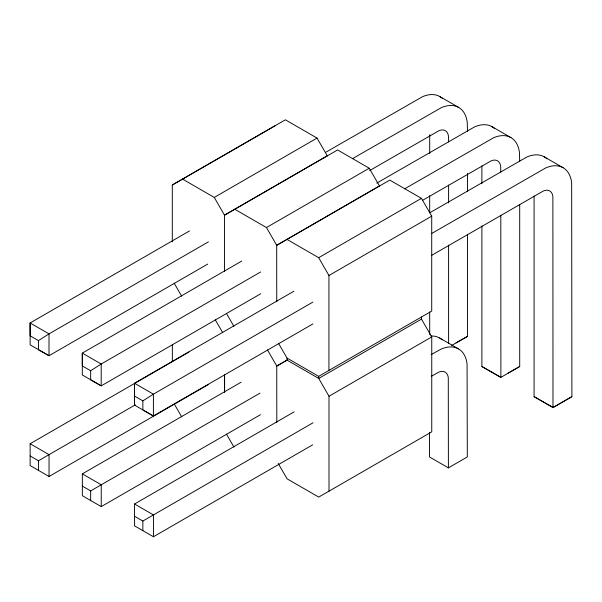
<?xml version="1.0" encoding="UTF-8"?>
<svg xmlns="http://www.w3.org/2000/svg" width="602" height="602" viewBox="0 0 602 602"><rect width="100%" height="100%" fill="white"/><g stroke="black" fill="none" stroke-linecap="round" stroke-linejoin="round"><path stroke-width="0.9" d="M431.581 233.553L545.818 167.875A42.464 24.516 -60 0 1 571.667 182.805L571.9 396.65L552.99 407.569L534.087 396.65L534.087 195.989M207.698 264.097L49.01 355.722L38.453 349.664L38.453 340.604L49.01 333.884L208.435 241.846M260.711 293.768L101.204 385.859L90.654 379.802L90.654 370.742L101.204 364.022L260.628 271.984M312.912 323.906L153.405 415.99L142.855 409.932L142.855 400.879L153.405 394.159L312.829 302.121M172.292 241.831L172.292 184.995L275.114 125.75M182.624 179.148L214.267 197.418L317.043 138.084L327.315 155.88M189.525 230.927L30.1 322.973L30.138 344.863L49.01 355.722L49.01 333.884L30.1 322.973L30.138 335.803L38.453 340.604M325.358 152.502L422.514 96.689A42.464 24.516 -60 0 1 442.41 98.465M327.262 155.79L224.493 215.125L224.546 271.607M352.403 158.725L441.416 107.607A42.464 24.516 -60 0 1 467.265 122.53L467.506 131.244M234.818 209.285L266.468 227.556L369.237 168.221L379.516 186.018M369.643 170.599L438.941 130.724A15.667 9.045 -60 0 1 448.482 136.233L448.595 141.944M241.726 261.065L82.301 353.111L82.301 374.941L101.204 385.859L101.204 364.022L82.301 353.111L82.339 365.941L90.654 370.742M376.747 183.113L474.707 126.826A42.464 24.516 -60 0 1 494.611 128.602M379.463 185.928L276.694 245.262L276.747 301.745M404.597 188.862L493.617 137.745A42.464 24.516 -60 0 1 519.466 152.667L519.699 161.381M287.019 239.423L318.669 257.694L421.438 198.359L431.717 216.156L431.717 311.076L318.669 376.348L287.019 358.07L278.613 343.509M422.657 200.27L491.142 160.862A15.667 9.045 -60 0 1 500.676 166.37L500.796 172.074M293.919 291.202L134.494 383.248L134.539 405.131L134.494 383.248L153.405 394.159L153.405 415.99L134.494 405.078M429.76 212.777L526.908 156.964A42.464 24.516 -60 0 1 546.812 158.74M208.292 384.543L49.048 476.483L30.138 465.564L30.138 443.734L188.915 352.065M328.94 370.411L328.94 275.49L431.717 216.156M30.138 455.962L38.453 460.763L135.36 404.815M431.724 255.308L543.343 191A15.667 9.045 -60 0 1 552.877 196.5L552.99 407.569L571.9 396.65M260.493 414.68L101.249 506.613L82.339 495.702L82.339 473.872L241.116 382.202M287.267 359.943L276.754 366.016L276.8 422.491M287.32 360.034L276.8 366.106L267.461 349.928M82.339 486.1L90.654 490.901L260.026 393.114M421.438 317.013L421.483 319.12L318.729 378.447L287.079 360.169L287.019 358.07M312.686 444.818L153.442 536.751L134.539 525.839L134.539 504.002L294.13 411.866M329.001 491.164L329.001 396.244L431.754 336.917L421.483 319.12M134.539 516.238L142.855 521.039L313.032 422.785M431.1 354.616L441.221 349.047A42.464 24.516 -60 0 1 467.069 363.969L467.31 456.956L448.4 467.867L429.497 456.956L429.497 432.545M451.643 345.45L467.506 336.375L467.506 234.276M431.31 376.333L438.753 372.164A15.667 9.045 -60 0 1 448.287 377.672L448.4 467.867M519.699 204.469L519.699 366.513L500.796 377.431L481.886 366.513L481.886 225.863M456.075 342.892L467.506 336.375M508.276 373.029L519.699 366.513M481.886 366.513L500.887 377.296L500.796 215.207M534.087 396.65L553.087 407.426M439.821 96.553L458.732 107.465M492.022 126.691L510.925 137.602M544.223 156.829L563.126 167.74M317.043 138.084L285.393 119.813L172.292 184.995M369.237 168.221L337.594 149.951L224.546 215.215L214.267 197.418M421.438 198.359L389.787 180.088L276.747 245.353L266.468 227.556M439.626 337.993L458.536 348.912M134.539 396.078L142.855 400.879M30.138 443.734L49.048 454.645L49.048 476.483M82.339 473.872L101.249 484.783L101.249 506.613M134.539 504.002L153.442 514.921L153.442 536.751M318.669 257.694L328.94 275.49M329.001 396.244L318.729 378.447L318.669 376.348M226.412 313.371L233.885 326.322M215.26 319.79L222.732 332.733M174.211 283.241L181.691 296.184M278.207 463.45L287.079 478.823L318.729 497.094L431.754 431.837L431.754 336.917M226.472 434.125L233.945 447.068M174.271 403.987L181.744 416.93M481.886 165.851L481.886 183.67M467.506 173.391L467.506 191.188M448.595 185.077L448.595 202.889M448.595 245.082L448.595 343.539M429.693 134.773L429.693 153.533M429.693 195.725L429.693 212.604M429.693 311.994L429.693 334.501M224.606 374.497L224.606 392.353M224.554 375.008L224.554 391.782M172.353 344.878L172.353 361.644M142.855 521.039L142.855 530.64M90.654 490.901L90.654 500.503M38.453 460.763L38.453 470.365M430.791 336.036A42.464 24.516 -60 0 1 442.214 339.912"/></g></svg>
